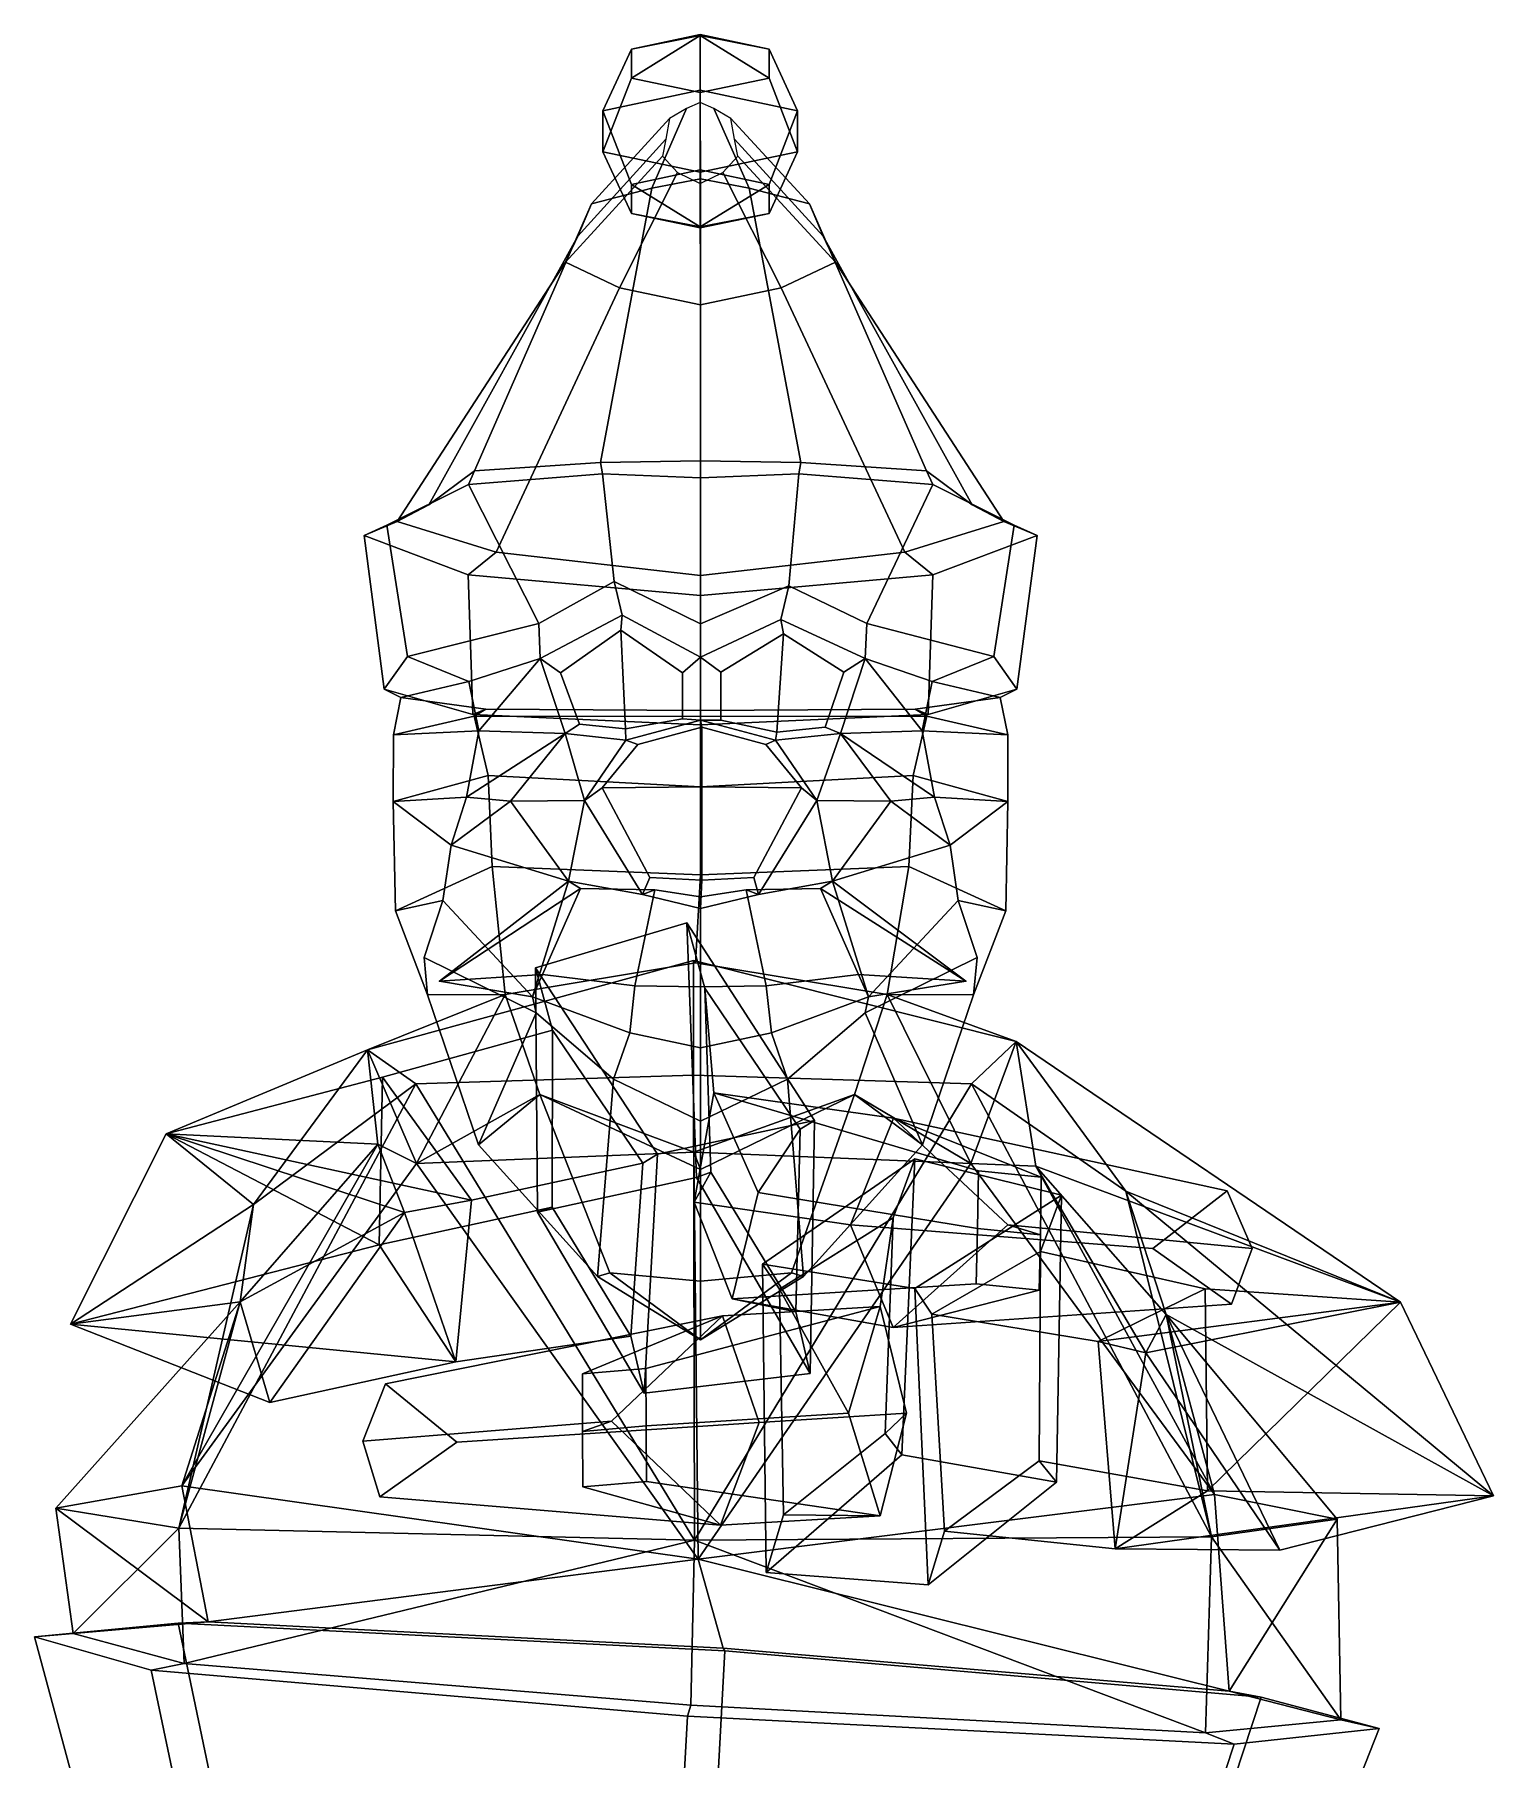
# Model space of a CAD drawing. Extents: x -132 to 156, y -160 to 356.
# Drawn here: x -132.1 to 156.2, y 14.9 to 355.7 of the extents above; entities that cross this region are included whole.
import ezdxf

# ---------------------------------------------------------------- set-up
doc = ezdxf.new("R2010")
doc.units = 0

msp = doc.modelspace()

# ---------------------------------------------------------------- linework, layer by layer
for p in [(-52.071873, 168.673767, 60.26231), (51.934696, 168.673767, 60.26231)]:
    msp.add_point(p)
for points in [[(-14.151041, 352.880005, -46.109512), (-0.542149, 355.745483, -53.001877), (-0.542147, 344.740326, -64.273956), (-19.788048, 340.687958, -54.526756)], [(-0.542156, 344.2836, -25.432587), (-0.542152, 355.556305, -36.913227), (-14.151045, 347.149078, -32.324898)], [(-14.151045, 347.149078, -32.324898), (-0.542152, 355.556305, -36.913227), (-14.151041, 352.880005, -46.109512)], [(-0.542152, 355.556305, -36.913227), (-0.542149, 355.745483, -53.001877), (-14.151041, 352.880005, -46.109512)], [(-0.542156, 344.2836, -25.432587), (13.066769, 347.149078, -32.324894), (-0.542152, 355.556305, -36.913227)], [(-0.542152, 355.556305, -36.913227), (13.066772, 352.880005, -46.109509), (-0.542149, 355.745483, -53.001877)], [(13.066769, 347.149078, -32.324894), (13.066772, 352.880005, -46.109509), (-0.542152, 355.556305, -36.913227)], [(13.066772, 352.880005, -46.109509), (18.703745, 340.687927, -54.526752), (-0.542147, 344.740326, -64.273956), (-0.542149, 355.745483, -53.001877)], [(-19.788052, 332.58316, -35.032288), (-14.151045, 347.149078, -32.324898), (-14.151041, 352.880005, -46.109512), (-19.788048, 340.687958, -54.526756)], [(18.703741, 332.58316, -35.032284), (18.703745, 340.687927, -54.526752), (13.066772, 352.880005, -46.109509), (13.066769, 347.149078, -32.324894)], [(-0.542156, 328.530792, -25.28511), (-0.542156, 344.2836, -25.432587), (-14.151045, 347.149078, -32.324898), (-19.788052, 332.58316, -35.032288)], [(-14.151039, 326.122009, -57.234093), (-19.788048, 340.687958, -54.526756), (-0.542147, 344.740326, -64.273956), (-0.542147, 328.987488, -64.126457)], [(-0.542156, 328.530792, -25.28511), (18.703741, 332.58316, -35.032284), (13.066769, 347.149078, -32.324894), (-0.542156, 344.2836, -25.432587)], [(13.066772, 326.121979, -57.234089), (-0.542147, 328.987488, -64.126457), (-0.542147, 344.740326, -64.273956), (18.703745, 340.687927, -54.526752)], [(-3.247563, 341.137238, -32.957115), (-6.588063, 339.142639, -33.798996), (-22.057177, 322.289032, 18.904526), (-10.126818, 325.391998, 24.034264)], [(-0.552141, 342.3013, -32.465794), (-3.247563, 341.137238, -32.957115), (-10.126818, 325.391998, 24.034264), (-0.50031, 327.202881, 27.027971)], [(-0.552141, 342.3013, -32.465794), (-0.50031, 327.202881, 27.027971), (9.126197, 325.391998, 24.034264), (2.143281, 341.137238, -32.957115)], [(2.143281, 341.137238, -32.957115), (9.126197, 325.391998, 24.034264), (21.056555, 322.289032, 18.904528), (5.483782, 339.142639, -33.798992)], [(-6.588063, 339.142639, -33.798996), (-7.338079, 335.034393, -35.532963), (-24.735804, 315.897919, 8.338977), (-22.057177, 322.289032, 18.904526)], [(-19.788052, 332.58316, -35.032288), (-19.788048, 340.687958, -54.526756), (-14.151039, 326.122009, -57.234093), (-14.151043, 320.391083, -43.449478)], [(5.483782, 339.142639, -33.798992), (21.056555, 322.289032, 18.904528), (23.73518, 315.897919, 8.338981), (6.233796, 335.034393, -35.532959)], [(18.703741, 332.58316, -35.032284), (13.066769, 320.391083, -43.449474), (13.066772, 326.121979, -57.234089), (18.703745, 340.687927, -54.526752)], [(-7.338079, 335.034393, -35.532963), (-8.024739, 331.72052, -36.931656), (-27.18816, 310.742584, -0.183644), (-24.735804, 315.897919, 8.338977)], [(6.233796, 335.034393, -35.532959), (23.73518, 315.897919, 8.338981), (26.187544, 310.742584, -0.183641), (6.920457, 331.72049, -36.931652)], [(-8.024739, 331.72052, -36.931656), (-5.023795, 328.48111, -38.298889), (-16.470501, 305.703094, -8.514698), (-27.18816, 310.742584, -0.183644)], [(-0.542156, 328.530792, -25.28511), (-19.788052, 332.58316, -35.032288), (-14.151043, 320.391083, -43.449478), (-0.542153, 317.525604, -36.557167)], [(-0.542156, 328.530792, -25.28511), (-0.542153, 317.525604, -36.557167), (13.066769, 320.391083, -43.449474), (18.703741, 332.58316, -35.032284)], [(6.920457, 331.72049, -36.931652), (26.187544, 310.742584, -0.183641), (15.469874, 305.703094, -8.514696), (3.91951, 328.48111, -38.298889)], [(-5.023795, 328.48111, -38.298889), (-0.552143, 326.298737, -39.220009), (-0.500313, 302.308075, -14.127264), (-16.470501, 305.703094, -8.514698)], [(-0.542159, 317.714752, -52.645763), (-14.151039, 326.122009, -57.234093), (-0.542147, 328.987488, -64.126457)], [(3.91951, 328.48111, -38.298889), (15.469874, 305.703094, -8.514696), (-0.500313, 302.308075, -14.127264), (-0.552143, 326.298737, -39.220009)], [(-0.542159, 317.714752, -52.645763), (-0.542147, 328.987488, -64.126457), (13.066772, 326.121979, -57.234089)], [(-45.12088, 269.515991, 49.371922), (-20.260576, 271.159424, 62.237171), (-10.126818, 325.391998, 24.034264), (-22.057177, 322.289032, 18.904526)], [(-0.472312, 271.490662, 69.664848), (-0.50031, 327.202881, 27.027971), (-10.126818, 325.391998, 24.034264), (-20.260576, 271.159424, 62.237171)], [(-14.151043, 320.391083, -43.449478), (-14.151039, 326.122009, -57.234093), (-0.542159, 317.714752, -52.645763)], [(13.066769, 320.391083, -43.449474), (-0.542159, 317.714752, -52.645763), (13.066772, 326.121979, -57.234089)], [(-0.472312, 271.490662, 69.664848), (19.315947, 271.159424, 62.237171), (9.126197, 325.391998, 24.034264), (-0.50031, 327.202881, 27.027971)], [(44.176262, 269.515991, 49.371922), (21.056555, 322.289032, 18.904528), (9.126197, 325.391998, 24.034264), (19.315947, 271.159424, 62.237171)], [(-54.161411, 262.818481, 21.924736), (-45.12088, 269.515991, 49.371922), (-22.057177, 322.289032, 18.904526), (-24.735804, 315.897919, 8.338977)], [(53.216793, 262.818481, 21.924736), (23.73518, 315.897919, 8.338981), (21.056555, 322.289032, 18.904528), (44.176262, 269.515991, 49.371922)], [(-0.542153, 317.525604, -36.557167), (-14.151043, 320.391083, -43.449478), (-0.542159, 317.714752, -52.645763)], [(-0.542153, 317.525604, -36.557167), (-0.542159, 317.714752, -52.645763), (13.066769, 320.391083, -43.449474)], [(-60.431351, 259.504028, -1.043462), (-54.161411, 262.818481, 21.924736), (-24.735804, 315.897919, 8.338977), (-27.18816, 310.742584, -0.183644)], [(59.486732, 259.504028, -1.043462), (26.187544, 310.742584, -0.183641), (23.73518, 315.897919, 8.338981), (53.216793, 262.818481, 21.924736)], [(-40.843437, 253.424927, -21.782444), (-60.431351, 259.504028, -1.043462), (-27.18816, 310.742584, -0.183644), (-16.470501, 305.703094, -8.514698)], [(39.898811, 253.424927, -21.782444), (15.469874, 305.703094, -8.514696), (26.187544, 310.742584, -0.183641), (59.486732, 259.504028, -1.043462)], [(-0.472313, 248.859589, -40.750858), (-40.843437, 253.424927, -21.782444), (-16.470501, 305.703094, -8.514698), (-0.500313, 302.308075, -14.127264)], [(-0.472313, 248.859589, -40.750858), (-0.500313, 302.308075, -14.127264), (15.469874, 305.703094, -8.514696), (39.898811, 253.424927, -21.782444)], [(-46.363232, 266.836853, 53.983562), (-45.12088, 269.515991, 49.371922), (-54.161411, 262.818481, 21.924736), (-62.460091, 258.762146, 23.334684)], [(-19.871912, 268.901947, 67.142502), (-20.260576, 271.159424, 62.237171), (-45.12088, 269.515991, 49.371922), (-46.363232, 266.836853, 53.983562)], [(-0.472313, 268.153778, 73.258003), (-0.472312, 271.490662, 69.664848), (-20.260576, 271.159424, 62.237171), (-19.871912, 268.901947, 67.142502)], [(-0.472313, 268.153778, 73.258003), (18.927282, 268.901947, 67.142502), (19.315947, 271.159424, 62.237171), (-0.472312, 271.490662, 69.664848)], [(18.927282, 268.901947, 67.142502), (45.418613, 266.836823, 53.983562), (44.176262, 269.515991, 49.371922), (19.315947, 271.159424, 62.237171)], [(45.418613, 266.836823, 53.983562), (61.515469, 258.762146, 23.334684), (53.216793, 262.818481, 21.924736), (44.176262, 269.515991, 49.371922)], [(-32.455818, 239.379211, 60.236076), (-46.363232, 266.836853, 53.983562), (-62.460091, 258.762146, 23.334684), (-58.413025, 232.807312, 41.676029)], [(-17.515085, 247.625, 71.350517), (-19.871912, 268.901947, 67.142502), (-46.363232, 266.836853, 53.983562), (-32.455818, 239.379211, 60.236076)], [(-0.472313, 239.296051, 75.574532), (-0.472313, 268.153778, 73.258003), (-19.871912, 268.901947, 67.142502), (-17.515085, 247.625, 71.350517)], [(-0.472313, 239.296051, 75.574532), (16.974182, 246.820618, 71.420891), (18.927282, 268.901947, 67.142502), (-0.472313, 268.153778, 73.258003)], [(16.974182, 246.820618, 71.420891), (32.383236, 239.379211, 60.236084), (45.418613, 266.836823, 53.983562), (18.927282, 268.901947, 67.142502)], [(32.383236, 239.379211, 60.236084), (57.46841, 232.807312, 41.676029), (61.515469, 258.762146, 23.334684), (45.418613, 266.836823, 53.983562)], [(-62.460091, 258.762146, 23.334684), (-54.161411, 262.818481, 21.924736), (-60.431351, 259.504028, -1.043462), (-66.985779, 256.75116, -2.467063)], [(61.515469, 258.762146, 23.334684), (66.041161, 256.75116, -2.467063), (59.486732, 259.504028, -1.043462), (53.216793, 262.818481, 21.924736)], [(-66.985779, 256.75116, -2.467063), (-60.431351, 259.504028, -1.043462), (-40.843437, 253.424927, -21.782444), (-46.372154, 248.973755, -25.216269)], [(66.041161, 256.75116, -2.467063), (45.427532, 248.973755, -25.216269), (39.898811, 253.424927, -21.782444), (59.486732, 259.504028, -1.043462)], [(-58.413025, 232.807312, 41.676029), (-62.460091, 258.762146, 23.334684), (-66.985779, 256.75116, -2.467063), (-62.986443, 226.36795, 4.374224)], [(-62.986443, 226.36795, 4.374224), (-66.985779, 256.75116, -2.467063), (-46.372154, 248.973755, -25.216269), (-45.476826, 221.360718, -21.439638)], [(62.041824, 226.36795, 4.374224), (44.532207, 221.360718, -21.439638), (45.427532, 248.973755, -25.216269), (66.041161, 256.75116, -2.467063)], [(57.46841, 232.807312, 41.676029), (62.041824, 226.36795, 4.374224), (66.041161, 256.75116, -2.467063), (61.515469, 258.762146, 23.334684)], [(-46.372154, 248.973755, -25.216269), (-40.843437, 253.424927, -21.782444), (-0.472313, 248.859589, -40.750858), (-0.472313, 244.860931, -44.97039)], [(45.427532, 248.973755, -25.216269), (-0.472313, 244.860931, -44.97039), (-0.472313, 248.859589, -40.750858), (39.898811, 253.424927, -21.782444)], [(-45.476826, 221.360718, -21.439638), (-46.372154, 248.973755, -25.216269), (-0.472313, 244.860931, -44.97039), (-0.472313, 219.352692, -41.107574)], [(44.532207, 221.360718, -21.439638), (-0.472313, 219.352692, -41.107574), (-0.472313, 244.860931, -44.97039), (45.427532, 248.973755, -25.216269)], [(-17.515085, 247.625, 71.350517), (-32.455818, 239.379211, 60.236076), (-32.163109, 232.445862, 58.736084), (-15.946393, 240.978851, 70.699684)], [(-0.472313, 239.296051, 75.574532), (-17.515085, 247.625, 71.350517), (-15.946393, 240.978851, 70.699684), (-0.472313, 232.687714, 72.850822)], [(-0.472313, 239.296051, 75.574532), (-0.472313, 232.687714, 72.850822), (15.405489, 240.171997, 70.713753), (16.974182, 246.820618, 71.420891)], [(16.974182, 246.820618, 71.420891), (15.405489, 240.171997, 70.713753), (32.090523, 232.445862, 58.736084), (32.383236, 239.379211, 60.236084)], [(-46.247486, 227.869293, 42.096519), (-32.163109, 232.445862, 58.736084), (-32.455818, 239.379211, 60.236076), (-58.413025, 232.807312, 41.676029)], [(-16.205242, 238.006287, 68.23687), (-15.946393, 240.978851, 70.699684), (-32.163109, 232.445862, 58.736084), (-28.142374, 229.637573, 58.421299)], [(-16.205242, 238.006287, 68.23687), (-4.057368, 229.634399, 69.8629), (-0.472313, 232.687714, 72.850822), (-15.946393, 240.978851, 70.699684)], [(15.91236, 237.311157, 68.03582), (15.405489, 240.171997, 70.713753), (-0.472313, 232.687714, 72.850822), (3.56588, 229.753662, 70.043213)], [(15.91236, 237.311157, 68.03582), (27.831705, 229.75708, 55.917805), (32.090523, 232.445862, 58.736084), (15.405489, 240.171997, 70.713753)], [(45.302864, 227.869293, 42.096519), (57.46841, 232.807312, 41.676029), (32.383236, 239.379211, 60.236084), (32.090523, 232.445862, 58.736084)], [(-15.305885, 218.513184, 66.407341), (-16.205242, 238.006287, 68.23687), (-28.142374, 229.637573, 58.421299), (-24.395372, 219.447754, 61.315121)], [(-4.057368, 229.634399, 69.8629), (-16.205242, 238.006287, 68.23687), (-15.305885, 218.513184, 66.407341), (-4.057368, 220.517151, 70.7071)], [(3.56588, 229.753662, 70.043213), (3.56588, 220.249054, 71.085457), (14.595346, 217.900818, 65.77713), (15.91236, 237.311157, 68.03582)], [(14.595346, 217.900818, 65.77713), (24.157671, 218.896851, 59.490414), (27.831705, 229.75708, 55.917805), (15.91236, 237.311157, 68.03582)], [(-58.413025, 232.807312, 41.676029), (-62.986443, 226.36795, 4.374224), (-59.680901, 224.704834, 5.180261), (-46.247486, 227.869293, 42.096519)], [(-44.274734, 218.167664, 42.423176), (-32.163109, 232.445862, 58.736084), (-46.247486, 227.869293, 42.096519)], [(-27.232843, 217.607056, 62.316463), (-32.163109, 232.445862, 58.736084), (-44.274734, 218.167664, 42.423176)], [(-24.395372, 219.447754, 61.315121), (-28.142374, 229.637573, 58.421299), (-32.163109, 232.445862, 58.736084), (-27.232843, 217.607056, 62.316463)], [(-4.057368, 220.517151, 70.7071), (-0.472313, 220.269714, 73.911507), (-0.472313, 232.687714, 72.850822), (-4.057368, 229.634399, 69.8629)], [(3.56588, 220.249054, 71.085457), (3.56588, 229.753662, 70.043213), (-0.472313, 232.687714, 72.850822), (-0.472313, 220.269714, 73.911507)], [(24.157671, 218.896851, 59.490414), (27.160255, 217.607056, 62.316463), (32.090523, 232.445862, 58.736084), (27.831705, 229.75708, 55.917805)], [(27.160255, 217.607056, 62.316463), (43.330109, 218.167664, 42.423176), (32.090523, 232.445862, 58.736084)], [(43.330109, 218.167664, 42.423176), (45.302864, 227.869293, 42.096519), (32.090523, 232.445862, 58.736084)], [(57.46841, 232.807312, 41.676029), (45.302864, 227.869293, 42.096519), (58.736286, 224.704834, 5.180261), (62.041824, 226.36795, 4.374224)], [(-62.986443, 226.36795, 4.374224), (-45.476826, 221.360718, -21.439638), (-42.890697, 222.409546, -21.132748), (-59.680901, 224.704834, 5.180261)], [(-46.247486, 227.869293, 42.096519), (-59.680901, 224.704834, 5.180261), (-61.18531, 217.351501, 6.229333), (-44.274734, 218.167664, 42.423176)], [(62.041824, 226.36795, 4.374224), (58.736286, 224.704834, 5.180261), (41.946079, 222.409546, -21.132748), (44.532207, 221.360718, -21.439638)], [(45.302864, 227.869293, 42.096519), (43.330109, 218.167664, 42.423176), (60.240688, 217.351501, 6.229333), (58.736286, 224.704834, 5.180261)], [(-61.18531, 217.351501, 6.229333), (-59.680901, 224.704834, 5.180261), (-42.890697, 222.409546, -21.132748), (-45.20306, 221.030884, -23.560308)], [(-45.476826, 221.360718, -21.439638), (-0.472313, 219.352692, -41.107574), (-0.472313, 222.183014, -38.292149), (-42.890697, 222.409546, -21.132748)], [(-45.20306, 221.030884, -23.560308), (-42.890697, 222.409546, -21.132748), (-0.472313, 222.183014, -38.292149), (-0.472313, 220.956726, -38.637943)], [(44.532207, 221.360718, -21.439638), (41.946079, 222.409546, -21.132748), (-0.472313, 222.183014, -38.292149), (-0.472313, 219.352692, -41.107574)], [(44.258434, 221.030884, -23.560308), (-0.472313, 220.956726, -38.637943), (-0.472313, 222.183014, -38.292149), (41.946079, 222.409546, -21.132748)], [(60.240688, 217.351501, 6.229333), (44.258434, 221.030884, -23.560308), (41.946079, 222.409546, -21.132748), (58.736286, 224.704834, 5.180261)], [(-61.207092, 204.157593, 8.408266), (-61.18531, 217.351501, 6.229333), (-45.20306, 221.030884, -23.560308), (-42.458282, 209.333832, -25.044037)], [(-44.274734, 218.167664, 42.423176), (-61.18531, 217.351501, 6.229333), (-61.207092, 204.157593, 8.408266), (-46.716503, 205.068481, 42.271999)], [(-46.716503, 205.068481, 42.271999), (-27.232843, 217.607056, 62.316463), (-44.274734, 218.167664, 42.423176)], [(-42.458282, 209.333832, -25.044037), (-45.20306, 221.030884, -23.560308), (-0.472313, 220.956726, -38.637943), (-0.472314, 207.080505, -37.178623)], [(-15.305885, 218.513184, 66.407341), (-24.395372, 219.447754, 61.315121), (-27.232843, 217.607056, 62.316463), (-15.272993, 216.326141, 68.603172)], [(-0.213931, 207.066467, 92.433357), (-0.213931, 218.883362, 88.303329), (-12.836805, 215.449097, 84.786812), (-19.913134, 206.884766, 85.984146)], [(-15.305885, 218.513184, 66.407341), (-15.272993, 216.326141, 68.603172), (-0.472313, 220.269714, 73.911507), (-4.057368, 220.517151, 70.7071)], [(-0.213931, 218.883362, 88.303329), (-0.472313, 220.269714, 73.911507), (-15.272993, 216.326141, 68.603172), (-12.836805, 215.449097, 84.786812)], [(41.51366, 209.333832, -25.044037), (-0.472314, 207.080505, -37.178623), (-0.472313, 220.956726, -38.637943), (44.258434, 221.030884, -23.560308)], [(-0.213931, 218.883362, 88.303329), (12.408941, 215.449097, 84.786812), (14.328365, 216.326141, 68.603172), (-0.472313, 220.269714, 73.911507)], [(14.595346, 217.900818, 65.77713), (3.56588, 220.249054, 71.085457), (-0.472313, 220.269714, 73.911507), (14.328365, 216.326141, 68.603172)], [(-0.213931, 207.066467, 92.433357), (19.48527, 206.884766, 85.984146), (12.408941, 215.449097, 84.786812), (-0.213931, 218.883362, 88.303329)], [(14.595346, 217.900818, 65.77713), (14.328365, 216.326141, 68.603172), (27.160255, 217.607056, 62.316463), (24.157671, 218.896851, 59.490414)], [(45.771885, 205.068481, 42.271999), (43.330109, 218.167664, 42.423176), (27.160255, 217.607056, 62.316463)], [(60.262474, 204.157593, 8.408265), (41.51366, 209.333832, -25.044037), (44.258434, 221.030884, -23.560308), (60.240688, 217.351501, 6.229333)], [(43.330109, 218.167664, 42.423176), (45.771885, 205.068481, 42.271999), (60.262474, 204.157593, 8.408265), (60.240688, 217.351501, 6.229333)], [(-38.062527, 204.25177, 65.493011), (-27.232843, 217.607056, 62.316463), (-46.716503, 205.068481, 42.271999)], [(-38.062527, 204.25177, 65.493011), (-23.430769, 204.40509, 68.527443), (-27.232843, 217.607056, 62.316463)], [(-23.430769, 204.40509, 68.527443), (-15.272993, 216.326141, 68.603172), (-27.232843, 217.607056, 62.316463)], [(-19.913134, 206.884766, 85.984146), (-12.836805, 215.449097, 84.786812), (-15.272993, 216.326141, 68.603172), (-23.430769, 204.40509, 68.527443)], [(19.48527, 206.884766, 85.984146), (22.486143, 204.40509, 68.527443), (14.328365, 216.326141, 68.603172), (12.408941, 215.449097, 84.786812)], [(22.486143, 204.40509, 68.527443), (27.160255, 217.607056, 62.316463), (14.328365, 216.326141, 68.603172)], [(37.117905, 204.25177, 65.493011), (27.160255, 217.607056, 62.316463), (22.486143, 204.40509, 68.527443)], [(37.117905, 204.25177, 65.493011), (45.771885, 205.068481, 42.271999), (27.160255, 217.607056, 62.316463)], [(-60.770737, 182.603333, 9.770952), (-61.207092, 204.157593, 8.408266), (-42.458282, 209.333832, -25.044037), (-41.665565, 191.346161, -22.13319)], [(-41.665565, 191.346161, -22.13319), (-42.458282, 209.333832, -25.044037), (-0.472314, 207.080505, -37.178623), (-0.472314, 189.720459, -32.747463)], [(40.720943, 191.346161, -22.133192), (-0.472314, 189.720459, -32.747463), (-0.472314, 207.080505, -37.178623), (41.51366, 209.333832, -25.044037)], [(59.826122, 182.603333, 9.770951), (40.720943, 191.346161, -22.133192), (41.51366, 209.333832, -25.044037), (60.262474, 204.157593, 8.408265)], [(-46.716503, 205.068481, 42.271999), (-61.207092, 204.157593, 8.408266), (-49.782578, 195.545105, 41.715221)], [(-49.782578, 195.545105, 41.715221), (-38.062527, 204.25177, 65.493011), (-46.716503, 205.068481, 42.271999)], [(-10.488806, 189.13678, 81.148453), (-19.913134, 206.884766, 85.984146), (-23.430769, 204.40509, 68.527443), (-11.938774, 185.818054, 68.278717)], [(-0.213931, 188.615295, 86.378479), (-0.213931, 207.066467, 92.433357), (-19.913134, 206.884766, 85.984146), (-10.488806, 189.13678, 81.148453)], [(-0.213931, 188.615295, 86.378479), (10.060944, 189.13678, 81.148453), (19.48527, 206.884766, 85.984146), (-0.213931, 207.066467, 92.433357)], [(10.060944, 189.13678, 81.148453), (10.994147, 185.818054, 68.278717), (22.486143, 204.40509, 68.527443), (19.48527, 206.884766, 85.984146)], [(48.837959, 195.545105, 41.715221), (45.771885, 205.068481, 42.271999), (37.117905, 204.25177, 65.493011)], [(45.771885, 205.068481, 42.271999), (48.837959, 195.545105, 41.715221), (60.262474, 204.157593, 8.408265)], [(-51.388321, 184.615234, 41.893925), (-49.782578, 195.545105, 41.715221), (-61.207092, 204.157593, 8.408266), (-60.770737, 182.603333, 9.770952)], [(-26.565908, 188.438416, 62.375584), (-38.062527, 204.25177, 65.493011), (-49.782578, 195.545105, 41.715221)], [(-26.565908, 188.438416, 62.375584), (-23.430769, 204.40509, 68.527443), (-38.062527, 204.25177, 65.493011)], [(-11.938774, 185.818054, 68.278717), (-23.430769, 204.40509, 68.527443), (-26.565908, 188.438416, 62.375584)], [(10.994147, 185.818054, 68.278717), (25.621283, 188.438416, 62.375584), (22.486143, 204.40509, 68.527443)], [(25.621283, 188.438416, 62.375584), (37.117905, 204.25177, 65.493011), (22.486143, 204.40509, 68.527443)], [(25.621283, 188.438416, 62.375584), (48.837959, 195.545105, 41.715221), (37.117905, 204.25177, 65.493011)], [(50.443703, 184.615234, 41.893925), (59.826122, 182.603333, 9.770951), (60.262474, 204.157593, 8.408265), (48.837959, 195.545105, 41.715221)], [(-51.388321, 184.615234, 41.893925), (-33.673916, 165.612457, 68.684929), (-26.565908, 188.438416, 62.375584), (-49.782578, 195.545105, 41.715221)], [(50.443703, 184.615234, 41.893925), (48.837959, 195.545105, 41.715221), (25.621283, 188.438416, 62.375584), (32.72929, 165.612457, 68.684929)], [(-54.442196, 165.991669, 13.880065), (-60.770737, 182.603333, 9.770952), (-41.665565, 191.346161, -22.13319), (-39.094955, 166.07666, 17.547436)], [(-39.094955, 166.07666, 17.547436), (-41.665565, 191.346161, -22.13319), (-0.472314, 189.720459, -32.747463), (-1.470152, 172.290253, -2.355158)], [(36.389111, 166.07666, 17.547436), (-1.470152, 172.290253, -2.355158), (-0.472314, 189.720459, -32.747463), (40.720943, 191.346161, -22.133192)], [(53.497574, 165.991669, 13.880063), (36.389111, 166.07666, 17.547436), (40.720943, 191.346161, -22.133192), (59.826122, 182.603333, 9.770951)], [(-24.199718, 187.017761, 76.375809), (-26.565908, 188.438416, 62.375584), (-52.071873, 168.673767, 60.26231)], [(-52.071873, 168.673767, 60.26231), (-26.565908, 188.438416, 62.375584), (-33.673916, 165.612457, 68.684929)], [(-24.199718, 187.017761, 76.375809), (-9.502348, 186.755493, 76.49292), (-11.938774, 185.818054, 68.278717), (-26.565908, 188.438416, 62.375584)], [(-0.213931, 188.615295, 86.378479), (-10.488806, 189.13678, 81.148453), (-11.938774, 185.818054, 68.278717), (-0.472313, 183.030701, 74.198212)], [(-0.213931, 188.615295, 86.378479), (-0.472313, 183.030701, 74.198212), (10.994147, 185.818054, 68.278717), (10.060944, 189.13678, 81.148453)], [(23.255093, 187.017761, 76.375809), (25.621283, 188.438416, 62.375584), (10.994147, 185.818054, 68.278717), (8.557722, 186.755493, 76.49292)], [(23.255093, 187.017761, 76.375809), (51.934696, 168.673767, 60.26231), (25.621283, 188.438416, 62.375584)], [(51.934696, 168.673767, 60.26231), (32.72929, 165.612457, 68.684929), (25.621283, 188.438416, 62.375584)], [(-54.442196, 165.991669, 13.880065), (-55.111546, 173.357147, 45.064205), (-51.388321, 184.615234, 41.893925), (-60.770737, 182.603333, 9.770952)], [(-51.388321, 184.615234, 41.893925), (-55.111546, 173.357147, 45.064205), (-32.990746, 162.390717, 59.673748), (-33.673916, 165.612457, 68.684929)], [(-31.67692, 169.969055, 78.769821), (-24.199718, 187.017761, 76.375809), (-52.071873, 168.673767, 60.26231)], [(-9.502348, 186.755493, 76.49292), (-24.199718, 187.017761, 76.375809), (-31.67692, 169.969055, 78.769821), (-13.463301, 167.77774, 87.437386)], [(-13.463301, 167.77774, 87.437386), (-0.472313, 167.57428, 88.121094), (-0.472313, 185.341492, 79.241486), (-9.502348, 186.755493, 76.49292)], [(-0.472313, 185.341492, 79.241486), (-0.472313, 183.030701, 74.198212), (-11.938774, 185.818054, 68.278717), (-9.502348, 186.755493, 76.49292)], [(12.518673, 167.77774, 87.437386), (8.557722, 186.755493, 76.49292), (-0.472313, 185.341492, 79.241486), (-0.472313, 167.57428, 88.121094)], [(-0.472313, 185.341492, 79.241486), (8.557722, 186.755493, 76.49292), (10.994147, 185.818054, 68.278717), (-0.472313, 183.030701, 74.198212)], [(8.557722, 186.755493, 76.49292), (12.518673, 167.77774, 87.437386), (30.732294, 169.969055, 78.769821), (23.255093, 187.017761, 76.375809)], [(30.732294, 169.969055, 78.769821), (51.934696, 168.673767, 60.26231), (23.255093, 187.017761, 76.375809)], [(50.443703, 184.615234, 41.893925), (32.72929, 165.612457, 68.684929), (32.04612, 162.390717, 59.673748), (54.166931, 173.357147, 45.064205)], [(53.497574, 165.991669, 13.880063), (59.826122, 182.603333, 9.770951), (50.443703, 184.615234, 41.893925), (54.166931, 173.357147, 45.064205)], [(-8.994561, 134.472717, 78.095833), (-33.105331, 171.33075, 135.278961), (-3.157411, 180.217712, 143.858429), (22.027071, 141.131653, 87.613098)], [(-1.296246, 129.859314, 180.257828), (-3.157411, 180.217712, 143.858429), (-33.105331, 171.33075, 135.278961), (-32.698948, 123.016174, 172.254242)], [(22.027071, 141.131653, 87.613098), (-3.157411, 180.217712, 143.858429), (0.358662, 167.273315, 141.540833), (19.201553, 139.44928, 99.088608)], [(-1.296246, 129.859314, 180.257828), (1.532374, 130.909607, 169.274017), (0.358662, 167.273315, 141.540833), (-3.157411, 180.217712, 143.858429)], [(-1.853932, 172.781433, 3.208788), (-1.857344, 150.107605, -47.825951), (-56.752666, 148.395569, -38.75956), (-66.298317, 155.093292, -3.415684)], [(-1.853932, 172.781433, 3.208788), (-66.298317, 155.093292, -3.415684), (-39.094955, 166.07666, 17.547436), (-1.470152, 172.290253, -2.355158)], [(-32.990746, 162.390717, 59.673748), (-55.111546, 173.357147, 45.064205), (-54.442196, 165.991669, 13.880065), (-44.364128, 136.344208, 29.874491)], [(-8.994561, 134.472717, 78.095833), (-11.860399, 132.721985, 89.770432), (-29.729801, 158.985535, 132.988876), (-33.105331, 171.33075, 135.278961)], [(-32.698948, 123.016174, 172.254242), (-33.105331, 171.33075, 135.278961), (-29.729801, 158.985535, 132.988876), (-29.818266, 124.042816, 161.102554)], [(-1.853932, 172.781433, 3.208788), (61.872837, 156.748718, -2.034441), (53.064346, 148.395569, -38.759563), (-1.857344, 150.107605, -47.825951)], [(-1.470152, 172.290253, -2.355158), (36.389111, 166.07666, 17.547436), (61.872837, 156.748718, -2.034441), (-1.853932, 172.781433, 3.208788)], [(32.04612, 162.390717, 59.673748), (43.419506, 136.344208, 29.874491), (53.497574, 165.991669, 13.880063), (54.166931, 173.357147, 45.064205)], [(-33.673916, 165.612457, 68.684929), (-31.67692, 169.969055, 78.769821), (-52.071873, 168.673767, 60.26231)], [(-13.463301, 167.77774, 87.437386), (-31.67692, 169.969055, 78.769821), (-33.673916, 165.612457, 68.684929), (-14.464928, 158.478699, 77.531761)], [(-0.472313, 167.57428, 88.121094), (-13.463301, 167.77774, 87.437386), (-14.464928, 158.478699, 77.531761), (-0.472313, 155.511902, 83.003128)], [(-1.749073, 125.03772, 158.954956), (2.135295, 146.615112, 139.617523), (0.358662, 167.273315, 141.540833), (1.532374, 130.909607, 169.274017)], [(-0.472313, 167.57428, 88.121094), (-0.472313, 155.511902, 83.003128), (13.5203, 158.478699, 77.531761), (12.518673, 167.77774, 87.437386)], [(10.896171, 126.944916, 111.912231), (19.201553, 139.44928, 99.088608), (0.358662, 167.273315, 141.540833), (2.135295, 146.615112, 139.617523)], [(12.518673, 167.77774, 87.437386), (13.5203, 158.478699, 77.531761), (32.72929, 165.612457, 68.684929), (30.732294, 169.969055, 78.769821)], [(32.72929, 165.612457, 68.684929), (51.934696, 168.673767, 60.26231), (30.732294, 169.969055, 78.769821)], [(-66.298317, 155.093292, -3.415684), (-56.614574, 132.626465, 56.843227), (-39.094955, 166.07666, 17.547436)], [(-56.614574, 132.626465, 56.843227), (-32.241497, 146.281219, 40.358696), (-39.094955, 166.07666, 17.547436)], [(-44.364128, 136.344208, 29.874491), (-54.442196, 165.991669, 13.880065), (-39.094955, 166.07666, 17.547436), (-32.241497, 146.281219, 40.358696)], [(-17.647223, 149.327209, 79.579613), (-14.464928, 158.478699, 77.531761), (-33.673916, 165.612457, 68.684929), (-32.990746, 162.390717, 59.673748)], [(16.702593, 149.327209, 79.579613), (32.04612, 162.390717, 59.673748), (32.72929, 165.612457, 68.684929), (13.5203, 158.478699, 77.531761)], [(43.419506, 136.344208, 29.874491), (29.945963, 146.281219, 40.358692), (36.389111, 166.07666, 17.547436), (53.497574, 165.991669, 13.880063)], [(52.935226, 132.626465, 56.843224), (36.389111, 166.07666, 17.547436), (29.945963, 146.281219, 40.358692)], [(61.872837, 156.748718, -2.034441), (36.389111, 166.07666, 17.547436), (52.935226, 132.626465, 56.843224)], [(-20.832348, 110.342682, 61.626408), (-17.647223, 149.327209, 79.579613), (-32.990746, 162.390717, 59.673748), (-44.364128, 136.344208, 29.874491)], [(19.88772, 110.342682, 61.626408), (43.419506, 136.344208, 29.874491), (32.04612, 162.390717, 59.673748), (16.702593, 149.327209, 79.579613)], [(-29.818266, 124.042816, 161.102554), (-29.729801, 158.985535, 132.988876), (-63.34816, 149.725403, 123.433678), (-64.008743, 116.553925, 152.190903)], [(-63.34816, 149.725403, 123.433678), (-29.729801, 158.985535, 132.988876), (-11.860399, 132.721985, 89.770432), (-45.736042, 125.385254, 79.60817)], [(-0.472313, 140.98172, 85.945824), (-0.472313, 155.511902, 83.003128), (-14.464928, 158.478699, 77.531761), (-17.647223, 149.327209, 79.579613)], [(-0.472313, 140.98172, 85.945824), (16.702593, 149.327209, 79.579613), (13.5203, 158.478699, 77.531761), (-0.472313, 155.511902, 83.003128)], [(-64.249527, 136.469482, 35.453114), (-66.298317, 155.093292, -3.415684), (-106.055244, 138.499023, 93.938751)], [(-88.804276, 124.518463, -26.036491), (-106.055244, 138.499023, 93.938751), (-66.298317, 155.093292, -3.415684)], [(-88.804276, 124.518463, -26.036491), (-66.298317, 155.093292, -3.415684), (-56.752666, 148.395569, -38.75956)], [(-64.249527, 136.469482, 35.453114), (-56.614574, 132.626465, 56.843227), (-66.298317, 155.093292, -3.415684)], [(65.815437, 132.093811, 39.184479), (61.872837, 156.748718, -2.034441), (52.935226, 132.626465, 56.843224)], [(83.567345, 127.2117, -31.714525), (53.064346, 148.395569, -38.759563), (61.872837, 156.748718, -2.034441)], [(65.815437, 132.093811, 39.184479), (137.847351, 105.232117, 69.049011), (61.872837, 156.748718, -2.034441)], [(83.567345, 127.2117, -31.714525), (61.872837, 156.748718, -2.034441), (137.847351, 105.232117, 69.049011)], [(-1.663711, 58.210281, -104.715263), (-56.752666, 148.395569, -38.75956), (-1.857344, 150.107605, -47.825951)], [(-1.663711, 58.210281, -104.715263), (-1.857344, 150.107605, -47.825951), (53.064346, 148.395569, -38.759563)], [(-45.736042, 125.385254, 79.60817), (-106.055244, 138.499023, 93.938751), (-63.34816, 149.725403, 123.433678)], [(-64.008743, 116.553925, 152.190903), (-63.34816, 149.725403, 123.433678), (-106.055244, 138.499023, 93.938751)], [(-103.564125, 60.598587, -69.91732), (-56.752666, 148.395569, -38.75956), (-1.663711, 58.210281, -104.715263)], [(-103.564125, 60.598587, -69.91732), (-88.804276, 124.518463, -26.036491), (-56.752666, 148.395569, -38.75956)], [(-0.472313, 97.825516, 64.86834), (-0.472313, 140.98172, 85.945824), (-17.647223, 149.327209, 79.579613), (-20.832348, 110.342682, 61.626408)], [(29.138664, 120.560913, 180.884277), (37.656624, 141.599121, 152.524048), (2.135295, 146.615112, 139.617523), (-1.749073, 125.03772, 158.954956)], [(100.49353, 58.864792, -70.828644), (-1.663711, 58.210281, -104.715263), (53.064346, 148.395569, -38.759563)], [(-0.472313, 97.825516, 64.86834), (19.88772, 110.342682, 61.626408), (16.702593, 149.327209, 79.579613), (-0.472313, 140.98172, 85.945824)], [(54.259201, 119.81662, 98.475365), (10.896171, 126.944916, 111.912231), (2.135295, 146.615112, 139.617523), (54.437973, 131.175476, 98.818291)], [(66.839584, 129.928345, 102.297806), (54.437973, 131.175476, 98.818291), (2.135295, 146.615112, 139.617523), (37.656624, 141.599121, 152.524048)], [(100.49353, 58.864792, -70.828644), (53.064346, 148.395569, -38.759563), (83.567345, 127.2117, -31.714525)], [(-1.823221, 134.872314, 64.064369), (-32.241497, 146.281219, 40.358696), (-56.614574, 132.626465, 56.843227)], [(-20.832348, 110.342682, 61.626408), (-44.364128, 136.344208, 29.874491), (-32.241497, 146.281219, 40.358696), (-18.413403, 111.034973, 45.719723)], [(-18.413403, 111.034973, 45.719723), (-32.241497, 146.281219, 40.358696), (-0.472313, 131.4375, 19.776571), (-0.472313, 109.400818, 41.423649)], [(-0.472313, 131.4375, 19.776571), (-32.241497, 146.281219, 40.358696), (-1.823221, 134.872314, 64.064369)], [(-0.472313, 131.4375, 19.776571), (-1.823221, 134.872314, 64.064369), (29.945963, 146.281219, 40.358692)], [(-1.823221, 134.872314, 64.064369), (52.935226, 132.626465, 56.843224), (29.945963, 146.281219, 40.358692)], [(17.468775, 111.034973, 45.719723), (-0.472313, 109.400818, 41.423649), (-0.472313, 131.4375, 19.776571), (29.945963, 146.281219, 40.358692)], [(19.88772, 110.342682, 61.626408), (17.468775, 111.034973, 45.719723), (29.945963, 146.281219, 40.358692), (43.419506, 136.344208, 29.874491)], [(-11.637093, 87.285339, 125.113174), (-8.994561, 134.472717, 78.095833), (22.027071, 141.131653, 87.613098), (21.157257, 91.180328, 133.888977)], [(21.157257, 91.180328, 133.888977), (22.027071, 141.131653, 87.613098), (19.201553, 139.44928, 99.088608), (18.344807, 103.339325, 134.307037)], [(88.941704, 115.845825, 178.664856), (103.599724, 127.233429, 167.218414), (37.656624, 141.599121, 152.524048), (29.138664, 120.560913, 180.884277)], [(108.517532, 115.845825, 149.65625), (60.225803, 120.560913, 124.226997), (37.656624, 141.599121, 152.524048), (103.599724, 127.233429, 167.218414)], [(66.711906, 118.567719, 101.839958), (66.839584, 129.928345, 102.297806), (37.656624, 141.599121, 152.524048), (60.225803, 120.560913, 124.226997)], [(-88.804276, 124.518463, -26.036491), (-125.007545, 100.899658, 105.307655), (-106.055244, 138.499023, 93.938751)], [(-64.008743, 116.553925, 152.190903), (-106.055244, 138.499023, 93.938751), (-125.007545, 100.899658, 105.307655)], [(-64.249527, 136.469482, 35.453114), (-106.055244, 138.499023, 93.938751), (-58.967941, 122.945648, 75.241379)], [(-45.736042, 125.385254, 79.60817), (-58.967941, 122.945648, 75.241379), (-106.055244, 138.499023, 93.938751)], [(-102.977417, 68.943817, 84.298561), (-64.249527, 136.469482, 35.453114), (-91.479355, 105.298828, 10.303729)], [(-102.977417, 68.943817, 84.298561), (-56.614574, 132.626465, 56.843227), (-64.249527, 136.469482, 35.453114)], [(-91.479355, 105.298828, 10.303729), (-64.249527, 136.469482, 35.453114), (-58.967941, 122.945648, 75.241379)], [(5.758177, 105.883026, 136.252914), (18.344807, 103.339325, 134.307037), (19.201553, 139.44928, 99.088608), (10.896171, 126.944916, 111.912231)], [(-0.936383, 54.431625, 113.761932), (-1.823221, 134.872314, 64.064369), (-56.614574, 132.626465, 56.843227)], [(-11.637093, 87.285339, 125.113174), (-14.237412, 98.544205, 125.486244), (-11.860399, 132.721985, 89.770432), (-8.994561, 134.472717, 78.095833)], [(-0.936383, 54.431625, 113.761932), (52.935226, 132.626465, 56.843224), (-1.823221, 134.872314, 64.064369)], [(41.885704, 107.930847, 60.908962), (11.796663, 112.742767, 73.899605), (41.906242, 133.541321, 137.03714), (70.857483, 126.367126, 124.395134)], [(11.796663, 112.742767, 73.899605), (15.129341, 107.806152, 84.244865), (37.602459, 121.901825, 131.443329), (41.906242, 133.541321, 137.03714)], [(39.333454, 75.085587, 158.028961), (41.906242, 133.541321, 137.03714), (37.602459, 121.901825, 131.443329), (35.990547, 79.277985, 147.979218)], [(39.333454, 75.085587, 158.028961), (69.872406, 69.658417, 146.412857), (70.857483, 126.367126, 124.395134), (41.906242, 133.541321, 137.03714)], [(-0.936383, 54.431625, 113.761932), (-56.614574, 132.626465, 56.843227), (-102.977417, 68.943817, 84.298561)], [(-45.736042, 125.385254, 79.60817), (-11.860399, 132.721985, 89.770432), (-14.237412, 98.544205, 125.486244), (-48.832882, 93.45282, 116.12043)], [(-11.637093, 87.285339, 125.113174), (21.157257, 91.180328, 133.888977), (-1.296246, 129.859314, 180.257828), (-32.698948, 123.016174, 172.254242)], [(5.758177, 105.883026, 136.252914), (-1.749073, 125.03772, 158.954956), (1.532374, 130.909607, 169.274017), (18.344807, 103.339325, 134.307037)], [(21.157257, 91.180328, 133.888977), (18.344807, 103.339325, 134.307037), (1.532374, 130.909607, 169.274017), (-1.296246, 129.859314, 180.257828)], [(-0.936383, 54.431625, 113.761932), (101.080238, 67.210022, 83.387238), (52.935226, 132.626465, 56.843224)], [(101.080238, 67.210022, 83.387238), (65.815437, 132.093811, 39.184479), (52.935226, 132.626465, 56.843224)], [(66.711906, 118.567719, 101.839958), (54.259201, 119.81662, 98.475365), (54.437973, 131.175476, 98.818291), (66.839584, 129.928345, 102.297806)], [(101.080238, 67.210022, 83.387238), (91.547272, 102.800293, 3.526348), (65.815437, 132.093811, 39.184479)], [(91.547272, 102.800293, 3.526348), (87.521515, 95.238007, 58.87693), (65.815437, 132.093811, 39.184479)], [(65.815437, 132.093811, 39.184479), (87.521515, 95.238007, 58.87693), (137.847351, 105.232117, 69.049011)], [(53.994785, 108.842743, 98.668724), (5.758177, 105.883026, 136.252914), (10.896171, 126.944916, 111.912231), (54.259201, 119.81662, 98.475365)], [(41.885704, 107.930847, 60.908962), (70.857483, 126.367126, 124.395134), (66.726578, 115.289612, 118.985252), (45.26548, 102.871353, 71.423378)], [(69.872406, 69.658417, 146.412857), (66.467522, 73.877075, 136.199051), (66.726578, 115.289612, 118.985252), (70.857483, 126.367126, 124.395134)], [(100.49353, 58.864792, -70.828644), (83.567345, 127.2117, -31.714525), (91.547272, 102.800293, 3.526348)], [(83.567345, 127.2117, -31.714525), (137.847351, 105.232117, 69.049011), (156.235397, 66.95343, 61.455929)], [(91.547272, 102.800293, 3.526348), (83.567345, 127.2117, -31.714525), (156.235397, 66.95343, 61.455929)], [(104.444565, 104.839386, 165.033295), (108.517532, 115.845825, 149.65625), (103.599724, 127.233429, 167.218414), (88.941704, 115.845825, 178.664856)], [(-91.479355, 105.298828, 10.303729), (-125.007545, 100.899658, 105.307655), (-88.804276, 124.518463, -26.036491)], [(-103.564125, 60.598587, -69.91732), (-91.479355, 105.298828, 10.303729), (-88.804276, 124.518463, -26.036491)], [(-85.60096, 85.438904, 89.874352), (-91.479355, 105.298828, 10.303729), (-58.967941, 122.945648, 75.241379)], [(-48.832882, 93.45282, 116.12043), (-85.60096, 85.438904, 89.874352), (-58.967941, 122.945648, 75.241379)], [(-48.832882, 93.45282, 116.12043), (-14.237412, 98.544205, 125.486244), (-29.818266, 124.042816, 161.102554), (-64.008743, 116.553925, 152.190903)], [(-48.832882, 93.45282, 116.12043), (-58.967941, 122.945648, 75.241379), (-45.736042, 125.385254, 79.60817)], [(-11.637093, 87.285339, 125.113174), (-32.698948, 123.016174, 172.254242), (-29.818266, 124.042816, 161.102554), (-14.237412, 98.544205, 125.486244)], [(37.589111, 100.235153, 148.664993), (29.138664, 120.560913, 180.884277), (-1.749073, 125.03772, 158.954956), (5.758177, 105.883026, 136.252914)], [(28.782307, 83.336807, 86.2005), (35.053116, 104.379181, 113.767525), (37.602459, 121.901825, 131.443329), (15.129341, 107.806152, 84.244865)], [(104.444565, 104.839386, 165.033295), (88.941704, 115.845825, 178.664856), (29.138664, 120.560913, 180.884277), (37.589111, 100.235153, 148.664993)], [(40.246037, 83.336807, 133.663574), (35.990547, 79.277985, 147.979218), (37.602459, 121.901825, 131.443329), (35.053116, 104.379181, 113.767525)], [(104.444565, 104.839386, 165.033295), (37.589111, 100.235153, 148.664993), (60.225803, 120.560913, 124.226997), (108.517532, 115.845825, 149.65625)], [(66.437447, 107.591797, 102.147873), (66.711906, 118.567719, 101.839958), (60.225803, 120.560913, 124.226997), (37.589111, 100.235153, 148.664993)], [(66.437447, 107.591797, 102.147873), (53.994785, 108.842743, 98.668724), (54.259201, 119.81662, 98.475365), (66.711906, 118.567719, 101.839958)], [(-48.832882, 93.45282, 116.12043), (-64.008743, 116.553925, 152.190903), (-125.007545, 100.899658, 105.307655)], [(44.527462, 49.374847, 92.665443), (12.487364, 51.80687, 104.291809), (11.796663, 112.742767, 73.899605), (41.885704, 107.930847, 60.908962)], [(12.487364, 51.80687, 104.291809), (15.948696, 63.251526, 107.892525), (15.129341, 107.806152, 84.244865), (11.796663, 112.742767, 73.899605)], [(99.267448, 107.901611, 105.065643), (78.131424, 97.489502, 57.440453), (45.26548, 102.871353, 71.423378), (66.726578, 115.289612, 118.985252)], [(66.467522, 73.877075, 136.199051), (99.705185, 67.986877, 123.351784), (99.267448, 107.901611, 105.065643), (66.726578, 115.289612, 118.985252)], [(-0.472313, 97.825516, 64.86834), (-20.832348, 110.342682, 61.626408), (-18.413403, 111.034973, 45.719723)], [(-0.472313, 97.825516, 64.86834), (-18.413403, 111.034973, 45.719723), (-0.472313, 109.400818, 41.423649)], [(-0.472313, 97.825516, 64.86834), (-0.472313, 109.400818, 41.423649), (17.468775, 111.034973, 45.719723)], [(-0.472313, 97.825516, 64.86834), (17.468775, 111.034973, 45.719723), (19.88772, 110.342682, 61.626408)], [(66.437447, 107.591797, 102.147873), (37.589111, 100.235153, 148.664993), (5.758177, 105.883026, 136.252914), (53.994785, 108.842743, 98.668724)], [(35.040394, 63.00943, 111.126816), (28.782307, 83.336807, 86.2005), (15.129341, 107.806152, 84.244865), (15.948696, 63.251526, 107.892525)], [(44.527462, 49.374847, 92.665443), (41.885704, 107.930847, 60.908962), (45.26548, 102.871353, 71.423378), (47.727901, 59.976318, 95.986389)], [(78.131424, 97.489502, 57.440453), (99.267448, 107.901611, 105.065643), (137.847351, 105.232117, 69.049011)], [(99.705185, 67.986877, 123.351784), (137.847351, 105.232117, 69.049011), (99.267448, 107.901611, 105.065643)], [(-102.977417, 68.943817, 84.298561), (-91.479355, 105.298828, 10.303729), (-127.898384, 64.514145, -1.311539)], [(-127.898384, 64.514145, -1.311539), (-91.479355, 105.298828, 10.303729), (-103.564125, 60.598587, -69.91732)], [(-85.60096, 85.438904, 89.874352), (-125.007545, 100.899658, 105.307655), (-91.479355, 105.298828, 10.303729)], [(-67.244331, 77.753128, 120.13913), (-62.760292, 89.138901, 137.818192), (3.830897, 102.540955, 125.296638), (-18.067066, 81.707184, 96.328873)], [(-48.653286, 77.594666, 149.788071), (11.101468, 81.495911, 153.996979), (3.830897, 102.540955, 125.296638), (-62.760292, 89.138901, 137.818192)], [(-23.826496, 79.718018, 73.743614), (-18.067066, 81.707184, 96.328873), (3.830897, 102.540955, 125.296638), (-23.811922, 91.080994, 74.158875)], [(-23.811922, 91.080994, 74.158875), (3.830897, 102.540955, 125.296638), (35.053116, 104.379181, 113.767525), (-11.284615, 92.144318, 71.093269)], [(-11.251941, 80.782837, 70.794563), (-11.284615, 92.144318, 71.093269), (35.053116, 104.379181, 113.767525), (28.782307, 83.336807, 86.2005)], [(11.101468, 81.495911, 153.996979), (40.246037, 83.336807, 133.663574), (35.053116, 104.379181, 113.767525), (3.830897, 102.540955, 125.296638)], [(78.131424, 97.489502, 57.440453), (81.470741, 56.498764, 83.344612), (47.727901, 59.976318, 95.986389), (45.26548, 102.871353, 71.423378)], [(78.131424, 97.489502, 57.440453), (137.847351, 105.232117, 69.049011), (87.521515, 95.238007, 58.87693)], [(114.014442, 56.231949, 52.291721), (87.521515, 95.238007, 58.87693), (91.547272, 102.800293, 3.526348)], [(101.080238, 67.210022, 83.387238), (125.348961, 62.362411, -2.442547), (91.547272, 102.800293, 3.526348)], [(125.348961, 62.362411, -2.442547), (100.49353, 58.864792, -70.828644), (91.547272, 102.800293, 3.526348)], [(114.014442, 56.231949, 52.291721), (91.547272, 102.800293, 3.526348), (156.235397, 66.95343, 61.455929)], [(99.705185, 67.986877, 123.351784), (156.235397, 66.95343, 61.455929), (137.847351, 105.232117, 69.049011)], [(-48.832882, 93.45282, 116.12043), (-125.007545, 100.899658, 105.307655), (-85.60096, 85.438904, 89.874352)], [(81.470741, 56.498764, 83.344612), (78.131424, 97.489502, 57.440453), (87.521515, 95.238007, 58.87693)], [(-23.826496, 79.718018, 73.743614), (-23.811922, 91.080994, 74.158875), (-11.284615, 92.144318, 71.093269), (-11.251941, 80.782837, 70.794563)], [(81.470741, 56.498764, 83.344612), (87.521515, 95.238007, 58.87693), (114.014442, 56.231949, 52.291721)], [(-63.841824, 66.750427, 135.680954), (-48.653286, 77.594666, 149.788071), (-62.760292, 89.138901, 137.818192), (-67.244331, 77.753128, 120.13913)], [(-11.146282, 69.80719, 71.033424), (-11.251941, 80.782837, 70.794563), (28.782307, 83.336807, 86.2005), (35.040394, 63.00943, 111.126816)], [(3.454269, 61.165558, 121.580544), (35.040394, 63.00943, 111.126816), (40.246037, 83.336807, 133.663574), (11.101468, 81.495911, 153.996979)], [(35.040394, 63.00943, 111.126816), (15.948696, 63.251526, 107.892525), (35.990547, 79.277985, 147.979218), (40.246037, 83.336807, 133.663574)], [(-63.841824, 66.750427, 135.680954), (-67.244331, 77.753128, 120.13913), (-18.067066, 81.707184, 96.328873), (3.454269, 61.165558, 121.580544)], [(-63.841824, 66.750427, 135.680954), (3.454269, 61.165558, 121.580544), (11.101468, 81.495911, 153.996979), (-48.653286, 77.594666, 149.788071)], [(-23.714653, 68.740631, 74.097298), (3.454269, 61.165558, 121.580544), (-18.067066, 81.707184, 96.328873), (-23.826496, 79.718018, 73.743614)], [(-23.714653, 68.740631, 74.097298), (-23.826496, 79.718018, 73.743614), (-11.251941, 80.782837, 70.794563), (-11.146282, 69.80719, 71.033424)], [(12.487364, 51.80687, 104.291809), (39.333454, 75.085587, 158.028961), (35.990547, 79.277985, 147.979218), (15.948696, 63.251526, 107.892525)], [(44.527462, 49.374847, 92.665443), (69.872406, 69.658417, 146.412857), (39.333454, 75.085587, 158.028961), (12.487364, 51.80687, 104.291809)], [(44.527462, 49.374847, 92.665443), (47.727901, 59.976318, 95.986389), (66.467522, 73.877075, 136.199051), (69.872406, 69.658417, 146.412857)], [(81.470741, 56.498764, 83.344612), (99.705185, 67.986877, 123.351784), (66.467522, 73.877075, 136.199051), (47.727901, 59.976318, 95.986389)], [(-97.810356, 42.101898, 75.74984), (-102.977417, 68.943817, 84.298561), (-127.898384, 64.514145, -1.311539)], [(-97.810356, 42.101898, 75.74984), (-0.936383, 54.431625, 113.761932), (-102.977417, 68.943817, 84.298561)], [(-23.714653, 68.740631, 74.097298), (-11.146282, 69.80719, 71.033424), (35.040394, 63.00943, 111.126816), (3.454269, 61.165558, 121.580544)], [(104.019173, 28.355316, 68.524284), (101.080238, 67.210022, 83.387238), (-0.936383, 54.431625, 113.761932)], [(81.470741, 56.498764, 83.344612), (156.235397, 66.95343, 61.455929), (99.705185, 67.986877, 123.351784)], [(81.470741, 56.498764, 83.344612), (114.014442, 56.231949, 52.291721), (156.235397, 66.95343, 61.455929)], [(104.019173, 28.355316, 68.524284), (125.348961, 62.362411, -2.442547), (101.080238, 67.210022, 83.387238)], [(-97.810356, 42.101898, 75.74984), (-127.898384, 64.514145, -1.311539), (-124.432571, 39.758392, 1.463854)], [(-124.432571, 39.758392, 1.463854), (-127.898384, 64.514145, -1.311539), (-103.564125, 60.598587, -69.91732)], [(126.064278, 22.697083, -7.504004), (100.49353, 58.864792, -70.828644), (125.348961, 62.362411, -2.442547)], [(104.019173, 28.355316, 68.524284), (126.064278, 22.697083, -7.504004), (125.348961, 62.362411, -2.442547)], [(-124.432571, 39.758392, 1.463854), (-103.564125, 60.598587, -69.91732), (-102.514626, 33.877899, -78.739845)], [(-102.514626, 33.877899, -78.739845), (-103.564125, 60.598587, -69.91732), (-1.663711, 58.210281, -104.715263)], [(-102.514626, 33.877899, -78.739845), (-1.663711, 58.210281, -104.715263), (-2.399719, 25.642242, -112.509995)], [(99.314903, 20.131317, -85.965393), (-2.399719, 25.642242, -112.509995), (-1.663711, 58.210281, -104.715263)], [(99.314903, 20.131317, -85.965393), (-1.663711, 58.210281, -104.715263), (100.49353, 58.864792, -70.828644)], [(126.064278, 22.697083, -7.504004), (99.314903, 20.131317, -85.965393), (100.49353, 58.864792, -70.828644)], [(-97.810356, 42.101898, 75.74984), (4.02469, 36.8862, 102.265244), (-0.936383, 54.431625, 113.761932)], [(104.019173, 28.355316, 68.524284), (-0.936383, 54.431625, 113.761932), (4.02469, 36.8862, 102.265244)], [(-132.105194, 39.105209, 1.677757), (-103.705086, 41.792938, 84.322685), (-97.810356, 42.101898, 75.74984), (-124.432571, 39.758392, 1.463854)], [(-103.705086, 41.792938, 84.322685), (-132.105194, 39.105209, 1.677757), (-117.261284, -15.952469, -1.647496), (-92.23362, -13.035034, 81.118172)], [(4.335443, 36.36084, 114.53598), (4.02469, 36.8862, 102.265244), (-97.810356, 42.101898, 75.74984), (-103.705086, 41.792938, 84.322685)], [(1.335038, -18.446228, 111.799683), (4.335443, 36.36084, 114.53598), (-103.705086, 41.792938, 84.322685), (-92.23362, -13.035034, 81.118172)], [(-109.020905, 32.499817, -90.250648), (-132.105194, 39.105209, 1.677757), (-124.432571, 39.758392, 1.463854), (-102.514626, 33.877899, -78.739845)], [(-117.261284, -15.952469, -1.647496), (-132.105194, 39.105209, 1.677757), (-109.020905, 32.499817, -90.250648), (-97.549438, -22.328171, -93.455162)], [(1.335038, -18.446228, 111.799683), (92.931, -25.646576, 74.48922), (110.298027, 27.217224, 76.661316), (4.335443, 36.36084, 114.53598)], [(4.335443, 36.36084, 114.53598), (110.298027, 27.217224, 76.661316), (104.019173, 28.355316, 68.524284), (4.02469, 36.8862, 102.265244)], [(-109.020905, 32.499817, -90.250648), (-102.514626, 33.877899, -78.739845), (-2.399719, 25.642242, -112.509995), (-3.050259, 23.448792, -128.121826)], [(-97.549438, -22.328171, -93.455162), (-109.020905, 32.499817, -90.250648), (-3.050259, 23.448792, -128.121826), (-6.05395, -31.363678, -130.857254)], [(133.608627, 21.007462, -7.834873), (126.064278, 22.697083, -7.504004), (104.019173, 28.355316, 68.524284), (110.298027, 27.217224, 76.661316)], [(104.982208, 17.924088, -97.912018), (-3.050259, 23.448792, -128.121826), (-2.399719, 25.642242, -112.509995), (99.314903, 20.131317, -85.965393)], [(110.298027, 27.217224, 76.661316), (92.931, -25.646576, 74.48922), (112.869156, -31.626633, -9.88623), (133.608627, 21.007462, -7.834873)], [(87.615181, -34.939713, -100.084106), (-6.05395, -31.363678, -130.857254), (-3.050259, 23.448792, -128.121826), (104.982208, 17.924088, -97.912018)], [(112.869156, -31.626633, -9.88623), (87.615181, -34.939713, -100.084106), (104.982208, 17.924088, -97.912018), (133.608627, 21.007462, -7.834873)], [(104.982208, 17.924088, -97.912018), (99.314903, 20.131317, -85.965393), (126.064278, 22.697083, -7.504004), (133.608627, 21.007462, -7.834873)]]:
    msp.add_3dface(points)

doc.saveas('drawing.dxf')
